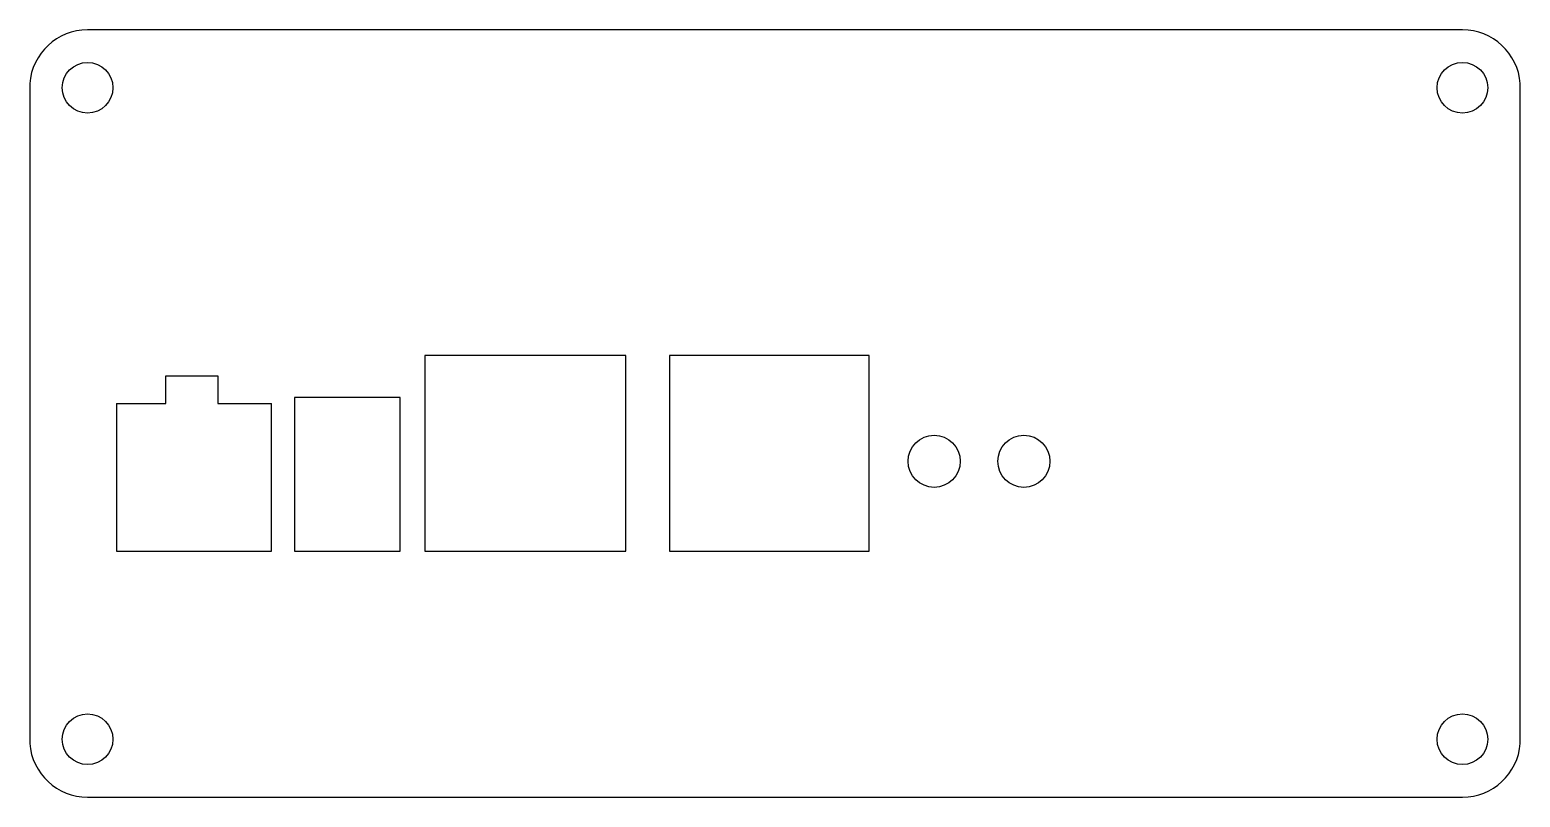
# Model space of a CAD drawing. Header units: millimetres. Extents: x 0 to 103, y 0 to 53.
import ezdxf

# ---------------------------------------------------------------- set-up
doc = ezdxf.new("R2010")
doc.units = ezdxf.units.MM

msp = doc.modelspace()

# ---------------------------------------------------------------- linework, layer by layer
for p, q in [((99.01, 53), (3.99, 53)), ((0, 49.28), (0, 3.72)), ((103, 3.72), (103, 49.28)), ((41.2, 30.5), (27.3, 30.5)), ((27.3, 30.5), (27.3, 17)), ((41.2, 17), (41.2, 30.5)), ((58, 30.5), (44.2, 30.5)), ((44.2, 30.5), (44.2, 17)), ((58, 17), (58, 30.5)), ((9.4, 27.2), (9.4, 29.1)), ((9.4, 29.1), (13, 29.1)), ((13, 29.1), (13, 27.2)), ((6, 27.2), (6, 17)), ((6, 27.2), (9.4, 27.2)), ((13, 27.2), (16.7, 27.2)), ((16.7, 17), (16.7, 27.2)), ((25.6, 27.6), (18.3, 27.6)), ((18.3, 27.6), (18.3, 17)), ((25.6, 17), (25.6, 27.6)), ((6, 17), (16.7, 17)), ((18.3, 17), (25.6, 17)), ((27.3, 17), (41.2, 17)), ((44.2, 17), (58, 17)), ((3.99, 0), (99.01, 0))]:
    msp.add_line(p, q)
for centre, radius in [((3.99, 49), 1.75), ((99.01, 49), 1.75), ((62.5, 23.2), 1.8), ((68.7, 23.2), 1.8), ((3.99, 4), 1.75), ((99.01, 4), 1.75)]:
    msp.add_circle(centre, radius)
for centre, start, end in [((3.99, 49), 90, 175.9477), ((99.01, 49), 4.0523, 90), ((3.99, 4), 184.0523, 270), ((99.01, 4), 270, 355.9477)]:
    msp.add_arc(centre, 4, start, end)

doc.saveas('drawing.dxf')
